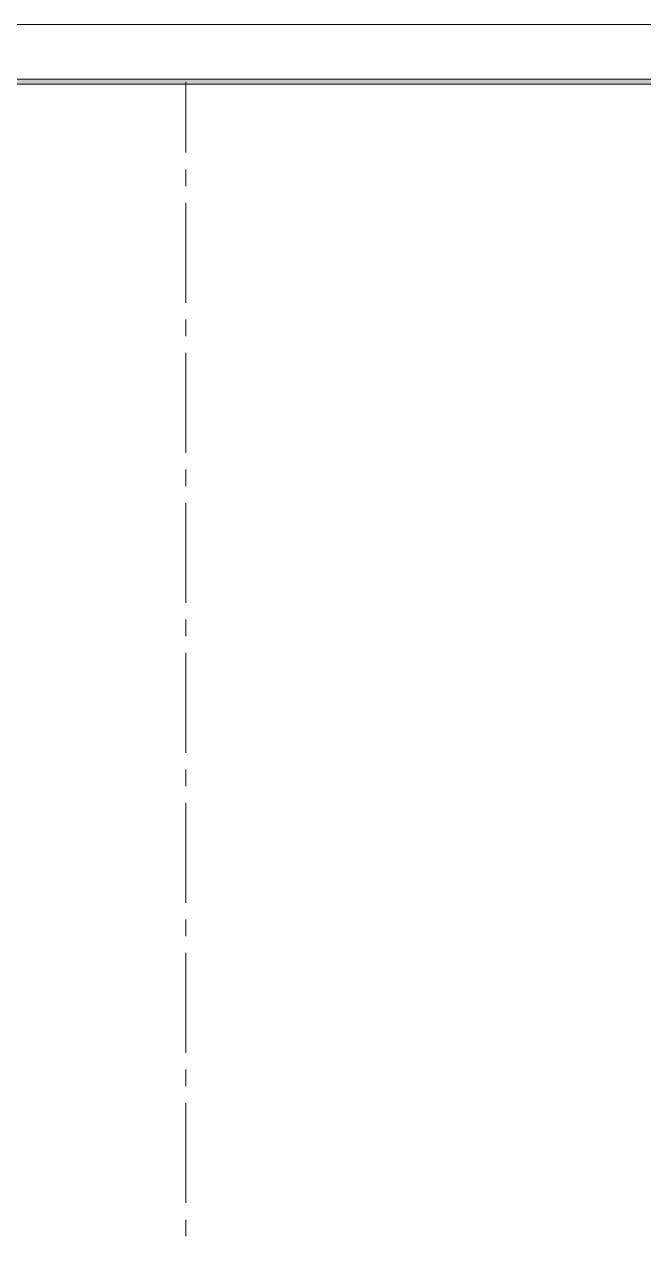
# Model space of a CAD drawing. Header units: millimetres. Extents: x 261 to 114907, y 32 to 1998430.
# Drawn here: x 84309 to 97277, y 1972882 to 1998430 of the extents above; entities that cross this region are included whole.
import ezdxf

# ---------------------------------------------------------------- set-up
doc = ezdxf.new("R2010")
doc.units = ezdxf.units.MM

msp = doc.modelspace()

# ---------------------------------------------------------------- hatches: boundary and pattern name
h = msp.add_hatch(color=0)
h.dxf.hatch_style = 2
h.paths.add_polyline_path([(113757, 1997279), (113657, 1997179), (17014, 1997179), (16914, 1997279)])

# ---------------------------------------------------------------- linework, layer by layer
at = {"color": 0, "lineweight": 0}
for points in [[(114907, 1927133), (114907, 1998430), (13963, 1998430), (13963, 1927133)], [(113757, 1997279), (113657, 1997179), (17014, 1997179), (16914, 1997279)]]:
    msp.add_lwpolyline(points, close=True, dxfattribs=at)
for points in [[(87691, 1997229), (87691, 1995742)], [(87691, 1995392), (87691, 1995043)], [(87691, 1994694), (87691, 1992598)], [(87691, 1992248), (87691, 1991899)], [(87691, 1991550), (87691, 1989454)], [(87691, 1989104), (87691, 1988755)], [(87691, 1988406), (87691, 1986310)], [(87691, 1985960), (87691, 1985611)], [(87691, 1985262), (87691, 1983166)], [(87691, 1982816), (87691, 1982467)], [(87691, 1982118), (87691, 1980022)], [(87691, 1979672), (87691, 1979323)], [(87691, 1978974), (87691, 1976878)], [(87691, 1976528), (87691, 1976179)], [(87691, 1975830), (87691, 1973734)], [(87691, 1973384), (87691, 1973035)]]:
    msp.add_lwpolyline(points, dxfattribs=at)

doc.saveas('drawing.dxf')
